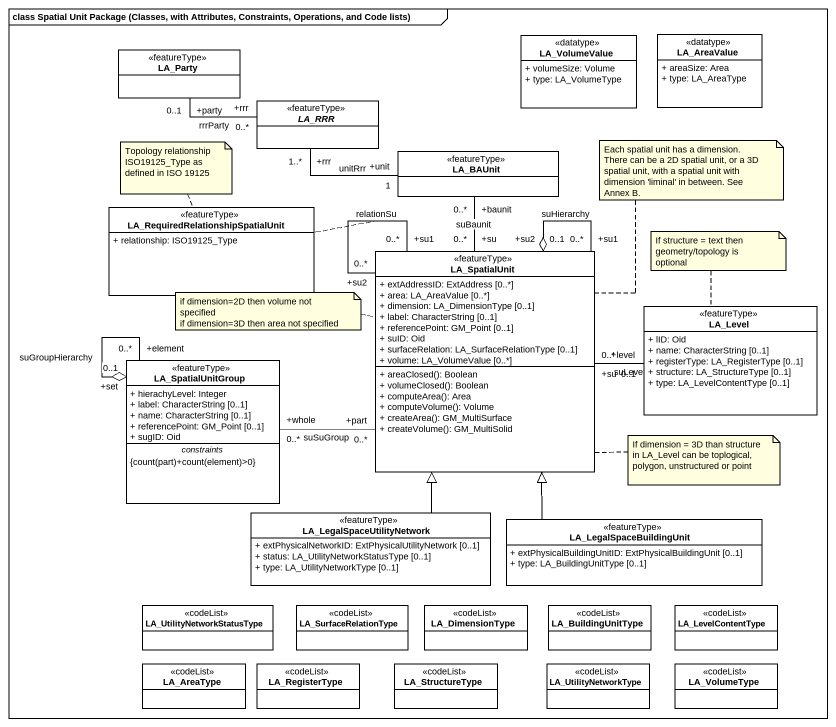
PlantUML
@startuml
mainframe class Spatial Unit Package (Classes, with Attributes, Constraints, Operations, and Code lists)
hide circle
hide empty members
skinparam classAttributeIconSize 0
class LA_Party <<featureType>> #FFFFFF
class LA_VolumeValue <<datatype>> #FFFFFF {
  + volumeSize: Volume
  + type: LA_VolumeType
}
class LA_AreaValue <<datatype>> #FFFFFF {
  + areaSize: Area
  + type: LA_AreaType
}
abstract class LA_RRR <<featureType>> #FFFFFF
class LA_BAUnit <<featureType>> #FFFFFF
class "LA_RequiredRelationshipSpatialUnit" as LA_RequiredRelationshipSpati <<featureType>> #FFFFFF {
  + relationship: ISO19125_Type
}
class LA_SpatialUnit <<featureType>> #FFFFFF {
  + extAddressID: ExtAddress [0..*]
  + area: LA_AreaValue [0..*]
  + dimension: LA_DimensionType [0..1]
  + label: CharacterString [0..1]
  + referencePoint: GM_Point [0..1]
  + suID: Oid
  + surfaceRelation: LA_SurfaceRelationType [0..1]
  + volume: LA_VolumeValue [0..*]
  + areaClosed(): Boolean
  + volumeClosed(): Boolean
  + computeArea(): Area
  + computeVolume(): Volume
  + createArea(): GM_MultiSurface
  + createVolume(): GM_MultiSolid
}
class LA_Level <<featureType>> #FFFFFF {
  + lID: Oid
  + name: CharacterString [0..1]
  + registerType: LA_RegisterType [0..1]
  + structure: LA_StructureType [0..1]
  + type: LA_LevelContentType [0..1]
}
class LA_SpatialUnitGroup <<featureType>> #FFFFFF {
  + hierachyLevel: Integer
  + label: CharacterString [0..1]
  + name: CharacterString [0..1]
  + referencePoint: GM_Point [0..1]
  + sugID: Oid
  -- constraints --
  {field} {count(part)+count(element)>0}
}
class LA_LegalSpaceUtilityNetwork <<featureType>> #FFFFFF {
  + extPhysicalNetworkID: ExtPhysicalUtilityNetwork [0..1]
  + status: LA_UtilityNetworkStatusType [0..1]
  + type: LA_UtilityNetworkType [0..1]
}
class LA_LegalSpaceBuildingUnit <<featureType>> #FFFFFF {
  + extPhysicalBuildingUnitID: ExtPhysicalBuildingUnit [0..1]
  + type: LA_BuildingUnitType [0..1]
}
class LA_UtilityNetworkStatusType <<codeList>> #FFFFFF
class LA_SurfaceRelationType <<codeList>> #FFFFFF
class LA_DimensionType <<codeList>> #FFFFFF
class LA_BuildingUnitType <<codeList>> #FFFFFF
class LA_LevelContentType <<codeList>> #FFFFFF
class LA_AreaType <<codeList>> #FFFFFF
class LA_RegisterType <<codeList>> #FFFFFF
class LA_StructureType <<codeList>> #FFFFFF
class LA_UtilityNetworkType <<codeList>> #FFFFFF
class LA_VolumeType <<codeList>> #FFFFFF
LA_Party "+party\n0..1" -right- "+rrr\n0..*" LA_RRR : rrrParty
LA_RRR "+rrr\n1..*" -right- "+unit\n1" LA_BAUnit : unitRrr
LA_SpatialUnit "+su\n0..*" -up- "+baunit\n0..*" LA_BAUnit : suBaunit
LA_SpatialUnit "+su1\n0..*" -- "+su2\n0..*" LA_SpatialUnit : relationSu
(LA_SpatialUnit, LA_SpatialUnit) .. LA_RequiredRelationshipSpati
LA_SpatialUnit "+su1\n0..*" --o "+su2\n0..1" LA_SpatialUnit : suHierarchy
LA_Level "+level\n0..1" -left- "+su\n0..*" LA_SpatialUnit : suLevel
LA_SpatialUnitGroup "+whole\n0..*" -right- "+part\n0..*" LA_SpatialUnit : suSuGroup
LA_SpatialUnitGroup "+element\n0..*" --o "+set\n0..1" LA_SpatialUnitGroup : suGroupHierarchy
LA_LegalSpaceUtilityNetwork -up-|> LA_SpatialUnit
LA_LegalSpaceBuildingUnit -up-|> LA_SpatialUnit
note top of LA_SpatialUnit : Each spatial unit has a dimension. There can be a 2D spatial unit, or a 3D spatial unit, with a spatial unit with dimension 'liminal' in between. See Annex B.
note top of LA_RequiredRelationshipSpati : Topology relationship ISO19125_Type as defined in ISO 19125
note top of LA_Level : If structure = text then geometry/topology is optional
note left of LA_SpatialUnit
  if dimension=2D then volume not specified
  if dimension=3D then area not specified
end note
note right of LA_SpatialUnit : If dimension = 3D than structure in LA_Level can be toplogical, polygon, unstructured or point
@enduml
